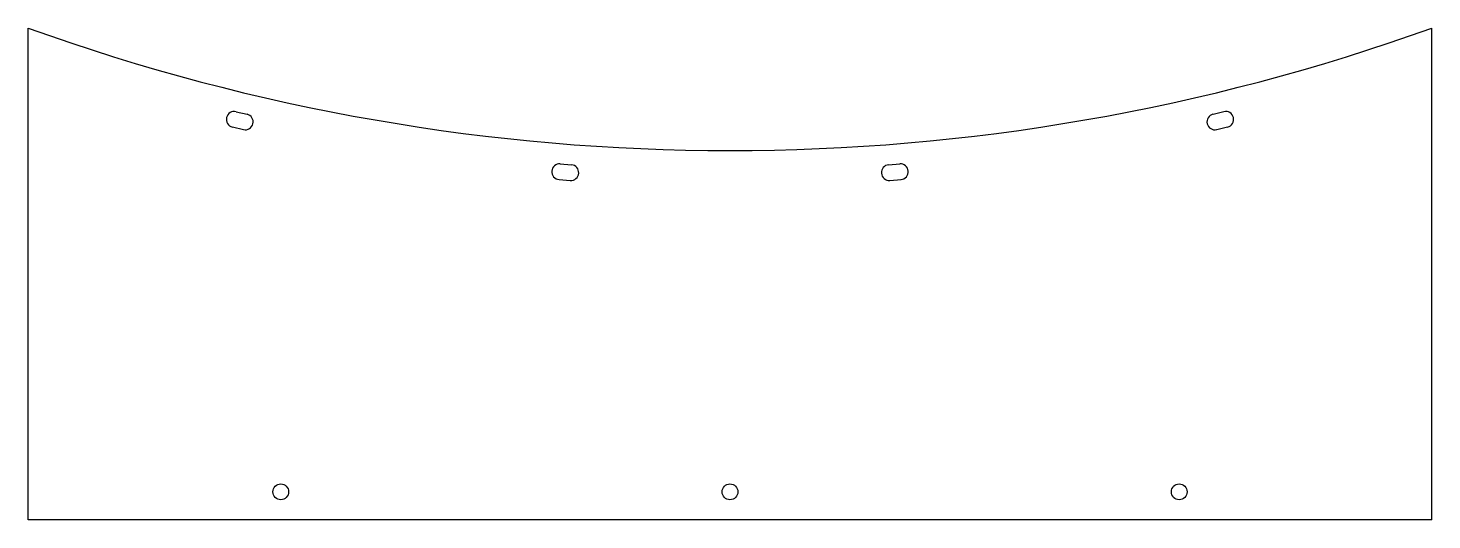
# Model space of a CAD drawing. Header units: millimetres. Extents: x 2663 to 3913, y 1218 to 1656.
import ezdxf

# ---------------------------------------------------------------- set-up
doc = ezdxf.new("R2010")
doc.units = ezdxf.units.MM

msp = doc.modelspace()

# ---------------------------------------------------------------- linework, layer by layer
for p, q in [((2663, 1218.2), (2663, 1656.2)), ((3913, 1218.2), (3913, 1656.2)), ((2848.3, 1581.7), (2858, 1579.4)), ((3718.1, 1579.4), (3727.8, 1581.8)), ((2845, 1568.1), (2854.7, 1565.8)), ((3721.4, 1565.8), (3731.1, 1568.1)), ((3136.9, 1535.2), (3146.9, 1534.5)), ((3429.2, 1534.5), (3439.2, 1535.2)), ((3135.8, 1521.3), (3145.8, 1520.5)), ((3430.3, 1520.5), (3440.3, 1521.3)), ((3913, 1218.2), (2663, 1218.2))]:
    msp.add_line(p, q)
for centre in [(2888, 1243.2), (3288, 1243.2), (3688, 1243.2)]:
    msp.add_circle(centre, 7)
for centre, radius, start, end in [((3288, 3392.1), 1845, 250.1991, 289.8009), ((2846.6, 1574.9), 7, 76.5009, 256.5009), ((2856.4, 1572.6), 7, 256.5009, 76.5009), ((3719.7, 1572.6), 7, 103.5009, 283.5009), ((3729.4, 1574.9), 7, 283.5009, 103.5009), ((3136.3, 1528.3), 7, 85.5009, 265.5009), ((3146.3, 1527.5), 7, 265.5009, 85.5009), ((3429.8, 1527.5), 7, 94.5009, 274.5009), ((3439.7, 1528.3), 7, 274.5009, 94.5009)]:
    msp.add_arc(centre, radius, start, end)

doc.saveas('drawing.dxf')
